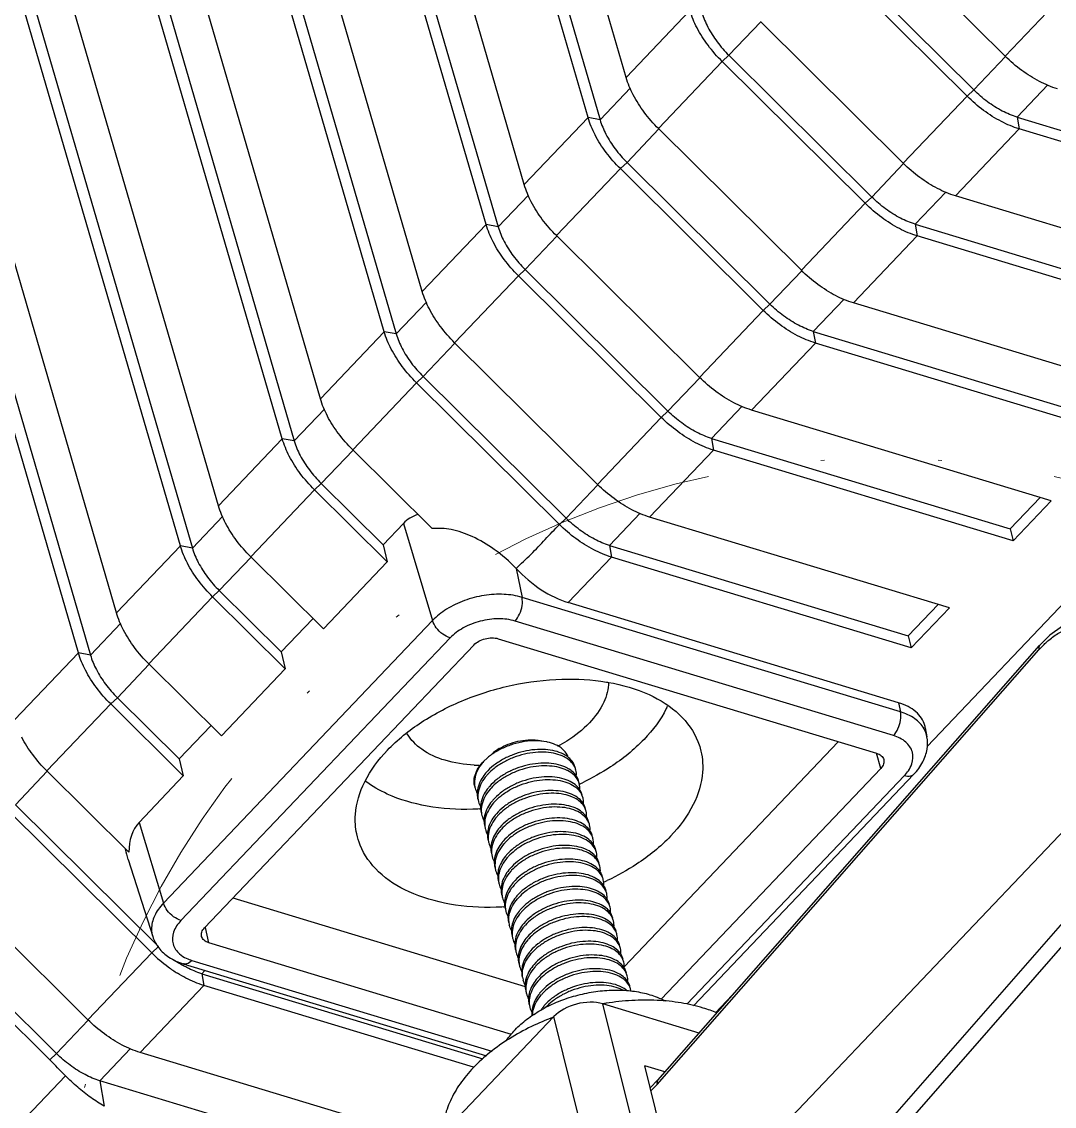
# Model space of a CAD drawing. Header units: millimetres. Extents: x 14343 to 15285, y -9166 to -7819.
# Drawn here: x 15009.08 to 15037.89, y -8684.65 to -8654.4 of the extents above; entities that cross this region are included whole.
import ezdxf

# ---------------------------------------------------------------- set-up
doc = ezdxf.new("R2010")
doc.units = ezdxf.units.MM
doc.linetypes.add('DIVIDE', pattern=[31.75, 12.7, -6.35, 0, -6.35, 0, -6.35])
doc.layers.add('hatch', color=56, linetype='Continuous', lineweight=9)

# ---------------------------------------------------------------- blocks, each defined once
blk = doc.blocks.new('u9')
at = {"color": 7, "linetype": 'Continuous'}
for p, q in [((-228.872, 181.979), (-215.055, 197.775)), ((-228.568, 181.692), (-214.75, 197.489)), ((-214.179, 197.387), (-212.516, 190.713)), ((-212.009, 197.499), (-209.977, 189.34)), ((-213.378, 197.144), (-211.346, 188.985)), ((-209.977, 189.34), (-203.208, 196.447)), ((-196.35, 190.988), (-191.389, 196.197)), ((-227.613, 180.576), (-213.644, 195.241)), ((-205.646, 193.652), (-197.31, 191.128)), ((-206.655, 192.828), (-198.43, 190.338)), ((-197.31, 191.128), (-197.433, 191.841)), ((-212.862, 191.231), (-223.517, 179.11)), ((-212.883, 191.106), (-212.67, 191.329)), ((-212.862, 191.231), (-212.69, 191.411)), ((-212.88, 191.108), (-223.533, 178.991)), ((-198.166, 190.229), (-197.31, 191.128)), ((-213.078, 190.883), (-212.516, 190.713)), ((-207.737, 190.748), (-200.211, 188.469)), ((-199.88, 187.772), (-208.246, 190.305)), ((-199.639, 187.868), (-208.098, 190.43)), ((-200.154, 188.142), (-208.002, 190.518)), ((-198.43, 190.338), (-200.211, 188.469)), ((-196.985, 189.436), (-196.097, 190.369)), ((-196.097, 190.369), (-195.91, 190.544)), ((-196.097, 190.369), (-192.109, 186.416)), ((-195.91, 190.544), (-191.924, 186.593)), ((-214.032, 189.799), (-211.346, 188.985)), ((-208.796, 189.837), (-200.349, 187.279)), ((-196.975, 189.427), (-198.756, 187.557)), ((-196.975, 189.427), (-192.987, 185.474)), ((-214.958, 188.745), (-214.494, 189.232)), ((-213.876, 189.037), (-220.029, 182.577)), ((-213.687, 188.993), (-219.762, 182.615)), ((-219.102, 182.415), (-212.97, 188.853)), ((-201.024, 186.03), (-209.183, 188.5)), ((-200.154, 188.142), (-200.211, 188.469)), ((-211.939, 187.948), (-217.918, 181.671)), ((-200.241, 188.051), (-200.154, 188.142)), ((-200.349, 187.279), (-200.254, 186.855)), ((-198.942, 187.382), (-198.756, 187.557)), ((-198.942, 187.382), (-194.954, 183.429)), ((-198.756, 187.557), (-194.768, 183.604)), ((-198.095, 184.958), (-198.786, 187.105)), ((-200.234, 186.859), (-207.743, 178.975)), ((-207.083, 178.775), (-199.574, 186.659)), ((-206.593, 178.292), (-199.084, 186.176)), ((-198.407, 183.92), (-199.084, 186.176)), ((-198.121, 184.756), (-195.832, 182.487)), ((-199.639, 182.627), (-198.407, 183.92)), ((-194.954, 183.429), (-195.842, 182.497)), ((-199.523, 182.153), (-199.639, 182.627)), ((-199.639, 182.627), (-197.612, 180.618)), ((-195.832, 182.487), (-197.612, 180.618)), ((-219.102, 182.415), (-218.987, 181.995)), ((-208.126, 182.121), (-208.012, 182.227)), ((-200.405, 181.226), (-199.523, 182.153)), ((-199.523, 182.153), (-197.798, 180.443)), ((-208.428, 178.798), (-218.987, 181.995)), ((-293.594, 104.95), (-220.394, 181.801)), ((-220.346, 181.281), (-220.392, 181.534)), ((-219.456, 181.502), (-208.897, 178.305)), ((-202.484, 179.64), (-200.703, 181.51)), ((-200.703, 181.51), (-198.676, 179.501)), ((-194.93, 181.063), (-196.711, 179.193)), ((-219.597, 180.582), (-219.65, 180.841)), ((-219.65, 180.841), (-209.091, 177.644)), ((-197.798, 180.443), (-197.612, 180.618)), ((-219.597, 180.582), (-210.381, 177.791)), ((-197.798, 180.443), (-198.686, 179.511)), ((-202.368, 179.166), (-202.484, 179.64)), ((-202.484, 179.64), (-200.457, 177.631)), ((-198.676, 179.501), (-200.457, 177.631)), ((-203.25, 178.24), (-202.368, 179.166)), ((-202.368, 179.166), (-200.643, 177.456)), ((-197.047, 179.256), (-197.893, 178.367)), ((-192.369, 163.208), (-197.047, 179.256)), ((-197.047, 179.256), (-196.711, 179.193)), ((-196.711, 179.193), (-192.029, 163.132)), ((-221.017, 177.939), (-219.953, 179.056)), ((-219.869, 178.72), (-219.953, 179.056)), ((-219.953, 179.056), (-211.589, 176.523)), ((-220.704, 177.844), (-219.869, 178.72)), ((-211.532, 176.196), (-219.869, 178.72)), ((-205.328, 176.654), (-203.547, 178.523)), ((-203.547, 178.523), (-201.521, 176.514)), ((-205.781, 175.583), (-206.593, 178.292)), ((-221.017, 177.939), (-212.653, 175.406)), ((-197.775, 178.077), (-199.556, 176.207)), ((-197.775, 178.077), (-193.093, 162.015)), ((-210.381, 177.791), (-211.589, 176.523)), ((-208.928, 176.84), (-209.091, 177.644)), ((-200.643, 177.456), (-200.457, 177.631)), ((-200.643, 177.456), (-201.531, 176.524)), ((-211.532, 176.196), (-211.589, 176.523)), ((-205.212, 176.18), (-205.328, 176.654)), ((-205.328, 176.654), (-203.301, 174.645)), ((-201.521, 176.514), (-203.301, 174.645)), ((-212.389, 175.297), (-211.532, 176.196)), ((-205.781, 175.583), (-205.212, 176.18)), ((-205.212, 176.18), (-203.487, 174.47)), ((-199.891, 176.27), (-200.738, 175.381)), ((-195.214, 160.222), (-199.891, 176.27)), ((-199.891, 176.27), (-199.556, 176.207)), ((-199.556, 176.207), (-194.874, 160.146)), ((-223.862, 174.952), (-222.798, 176.069)), ((-222.713, 175.734), (-222.798, 176.069)), ((-222.798, 176.069), (-214.433, 173.537)), ((-223.548, 174.858), (-222.713, 175.734)), ((-214.377, 173.21), (-222.713, 175.734)), ((-210.32, 175.437), (-210.134, 175.612)), ((-210.134, 175.612), (-206.146, 171.659)), ((-206.584, 175.728), (-204.365, 173.528)), ((-212.653, 175.406), (-214.433, 173.537)), ((-211.208, 174.504), (-210.32, 175.437)), ((-210.32, 175.437), (-206.332, 171.484)), ((-223.862, 174.952), (-215.497, 172.42)), ((-200.619, 175.09), (-202.4, 173.221)), ((-200.619, 175.09), (-195.938, 159.029)), ((-203.487, 174.47), (-203.301, 174.645)), ((-211.198, 174.495), (-212.978, 172.625)), ((-211.198, 174.495), (-207.21, 170.542)), ((-203.487, 174.47), (-204.375, 173.538)), ((-214.377, 173.21), (-214.433, 173.537)), ((-204.365, 173.528), (-206.146, 171.659)), ((-225.642, 173.083), (-217.278, 170.55)), ((-215.233, 172.311), (-214.377, 173.21)), ((-202.736, 173.283), (-203.582, 172.395)), ((-198.058, 157.235), (-202.736, 173.283)), ((-202.736, 173.283), (-202.4, 173.221)), ((-202.4, 173.221), (-197.718, 157.159)), ((-217.221, 170.224), (-225.558, 172.748)), ((-214.052, 171.518), (-213.164, 172.45)), ((-213.164, 172.45), (-212.978, 172.625)), ((-213.164, 172.45), (-209.176, 168.497)), ((-212.978, 172.625), (-208.99, 168.672)), ((-215.497, 172.42), (-217.278, 170.55)), ((-226.706, 171.966), (-218.342, 169.433)), ((-203.464, 172.104), (-205.245, 170.234)), ((-203.464, 172.104), (-198.782, 156.042)), ((-206.332, 171.484), (-206.146, 171.659)), ((-214.042, 171.508), (-215.823, 169.639)), ((-214.042, 171.508), (-210.054, 167.555)), ((-206.332, 171.484), (-207.22, 170.551)), ((-217.221, 170.224), (-217.278, 170.55)), ((-207.21, 170.542), (-208.99, 168.672)), ((-228.487, 170.097), (-220.122, 167.564)), ((-218.078, 169.324), (-217.221, 170.224)), ((-205.58, 170.297), (-206.427, 169.408)), ((-200.903, 154.249), (-205.58, 170.297)), ((-205.58, 170.297), (-205.245, 170.234)), ((-205.245, 170.234), (-200.563, 154.173)), ((-220.066, 167.237), (-228.402, 169.761)), ((-218.342, 169.433), (-220.122, 167.564)), ((-216.897, 168.532), (-216.009, 169.464)), ((-216.009, 169.464), (-215.823, 169.639)), ((-216.009, 169.464), (-212.021, 165.511)), ((-215.823, 169.639), (-211.835, 165.686)), ((-229.551, 168.98), (-221.186, 166.447)), ((-206.308, 169.117), (-208.089, 167.248)), ((-206.308, 169.117), (-201.627, 153.056)), ((-216.887, 168.522), (-218.667, 166.652)), ((-216.887, 168.522), (-212.899, 164.569)), ((-209.176, 168.497), (-208.99, 168.672)), ((-209.176, 168.497), (-210.064, 167.565)), ((-220.066, 167.237), (-220.122, 167.564)), ((-210.054, 167.555), (-211.835, 165.686)), ((-208.425, 167.31), (-209.271, 166.422)), ((-203.747, 151.263), (-208.425, 167.31)), ((-208.425, 167.31), (-208.089, 167.248)), ((-231.331, 167.11), (-222.967, 164.577)), ((-220.922, 166.338), (-220.066, 167.237)), ((-208.089, 167.248), (-203.408, 151.187)), ((-222.91, 164.251), (-231.247, 166.775)), ((-221.186, 166.447), (-222.967, 164.577)), ((-219.742, 165.545), (-218.853, 166.478)), ((-218.853, 166.478), (-218.667, 166.652)), ((-218.853, 166.478), (-214.865, 162.525)), ((-218.667, 166.652), (-214.679, 162.699)), ((-209.153, 166.131), (-210.934, 164.262)), ((-209.153, 166.131), (-204.471, 150.07)), ((-219.731, 165.536), (-221.512, 163.666)), ((-219.731, 165.536), (-215.743, 161.582)), ((-212.021, 165.511), (-212.909, 164.579)), ((-212.021, 165.511), (-211.835, 165.686)), ((-222.91, 164.251), (-222.967, 164.577)), ((-212.899, 164.569), (-214.679, 162.699)), ((-211.27, 164.324), (-212.116, 163.435)), ((-206.592, 148.276), (-211.27, 164.324)), ((-211.27, 164.324), (-210.934, 164.262)), ((-223.767, 163.352), (-222.91, 164.251)), ((-210.934, 164.262), (-206.252, 148.2)), ((-222.586, 162.559), (-221.698, 163.491)), ((-221.698, 163.491), (-221.512, 163.666)), ((-221.698, 163.491), (-217.71, 159.538)), ((-221.512, 163.666), (-217.524, 159.713)), ((-211.997, 163.145), (-213.778, 161.275)), ((-211.997, 163.145), (-207.316, 147.083)), ((-222.576, 162.549), (-224.357, 160.68)), ((-222.576, 162.549), (-218.588, 158.596)), ((-214.865, 162.525), (-215.753, 161.592)), ((-214.865, 162.525), (-214.679, 162.699))]:
    blk.add_line(p, q, dxfattribs=at)
blk.add_lwpolyline([(-225.206, 178.289), (-224.865, 178.243), (-224.524, 178.297), (-224.174, 178.45), (-223.822, 178.702), (-223.533, 178.991)], dxfattribs=at)
for centre, radius, start, end in [((-171.79, 214.873), 34.259, 224.2011, 225.2461), ((-210.621, 189.832), 1.21, 321.1065, 325.4343), ((-209.993, 189.236), 0.626, 359.6019, 7.4603), ((-209.921, 188.929), 0.63, 14.0464, 28.9821), ((-210.785, 190.028), 1.399, 317.3019, 317.712), ((-210.705, 189.898), 1.317, 318.8913, 321.1335), ((-209.915, 188.93), 0.624, 5.631, 14.066), ((-209.826, 188.546), 0.63, 14.0464, 28.9821), ((-211.662, 188.697), 0.474, 188.4971, 194.0761), ((-211.659, 188.698), 0.478, 194.0644, 206.5117), ((-210.677, 189.634), 1.381, 317.2977, 318.898), ((-210.609, 189.516), 1.317, 318.8913, 321.1335), ((-209.82, 188.548), 0.624, 5.631, 14.066), ((-211.563, 188.316), 0.478, 194.0644, 206.5117), ((-210.581, 189.252), 1.381, 317.2977, 318.898), ((-210.514, 189.134), 1.317, 318.8913, 321.1335), ((-209.733, 188.163), 0.634, 14.0783, 29.1921), ((-209.722, 188.166), 0.622, 6.4703, 14.0876), ((-210.486, 188.87), 1.381, 317.2958, 318.8979), ((-210.418, 188.752), 1.317, 318.8913, 321.1371), ((-209.635, 187.782), 0.63, 14.0464, 28.9821), ((-209.629, 187.783), 0.624, 5.631, 14.066), ((-201.197, 185.19), 3.14, 54.9717, 59.8038), ((-201.529, 184.824), 3.89, 53.5326, 58.1516), ((-201.708, 184.582), 4.192, 45.2258, 53.5364), ((-211.47, 187.933), 0.476, 193.9998, 205.7071), ((-210.39, 188.487), 1.381, 317.2977, 318.898), ((-209.539, 187.399), 0.63, 14.0464, 28.9821), ((-211.372, 187.551), 0.478, 194.0644, 206.5117), ((-210.323, 188.369), 1.317, 318.8913, 321.1335), ((-209.533, 187.401), 0.624, 5.631, 14.066), ((-209.444, 187.017), 0.63, 14.0464, 28.9821), ((-211.277, 187.169), 0.478, 194.0644, 206.5117), ((-210.295, 188.105), 1.381, 317.2977, 318.898), ((-210.227, 187.987), 1.317, 318.8913, 321.1335), ((-209.438, 187.018), 0.624, 5.631, 14.066), ((-209.427, 186.941), 0.633, 358.9347, 13.9747), ((-211.181, 186.787), 0.478, 194.0644, 206.5117), ((-210.199, 187.723), 1.381, 317.2977, 318.898), ((-210.132, 187.604), 1.317, 318.8913, 321.1335), ((-209.349, 186.635), 0.632, 2.5655, 13.9837), ((-210.104, 187.341), 1.381, 317.2987, 318.898), ((-210.036, 187.222), 1.317, 318.8915, 321.1201), ((-209.253, 186.253), 0.63, 14.0464, 28.9821), ((-209.247, 186.254), 0.624, 5.631, 14.066), ((-211.085, 186.405), 0.479, 194.1252, 206.9879), ((-208.154, 178.868), 7.425, 93.2537, 93.5546), ((-209.157, 185.87), 0.63, 14.0464, 28.9821), ((-210.99, 186.022), 0.478, 194.0644, 206.5117), ((-210.008, 186.958), 1.381, 317.2977, 318.898), ((-209.941, 186.84), 1.317, 318.8913, 321.1335), ((-209.151, 185.871), 0.624, 5.631, 14.066), ((-209.062, 185.488), 0.63, 14.0464, 28.9821), ((-208.333, 178.916), 7.333, 114.6208, 115.3405), ((-210.895, 185.64), 0.478, 194.0644, 206.5117), ((-209.913, 186.576), 1.381, 317.2977, 318.898), ((-209.845, 186.458), 1.317, 318.8913, 321.1335), ((-209.056, 185.489), 0.624, 5.631, 14.066), ((-209.817, 186.194), 1.381, 317.2977, 318.898), ((-209.75, 186.075), 1.317, 318.8913, 321.1335), ((-208.966, 185.106), 0.63, 14.0394, 28.9257), ((-208.961, 185.107), 0.625, 5.4029, 14.0603), ((-210.799, 185.257), 0.478, 194.0644, 206.5117), ((-209.722, 185.811), 1.381, 317.2977, 318.898), ((-209.654, 185.693), 1.317, 318.8913, 321.1325), ((-208.871, 184.723), 0.63, 14.0464, 28.9821), ((-208.865, 184.725), 0.624, 5.631, 14.066), ((-210.704, 184.875), 0.478, 194.0644, 206.5117), ((-208.775, 184.341), 0.63, 14.0464, 28.9821), ((-210.608, 184.493), 0.478, 194.0644, 206.5117), ((-209.626, 185.429), 1.381, 317.2977, 318.898), ((-209.559, 185.311), 1.317, 318.8913, 321.1335), ((-208.769, 184.342), 0.624, 5.631, 14.066), ((-208.68, 183.959), 0.63, 14.0464, 28.9821), ((-210.513, 184.111), 0.478, 194.0644, 206.5117), ((-209.531, 185.047), 1.381, 317.2977, 318.898), ((-209.463, 184.928), 1.317, 318.8913, 321.1335), ((-208.674, 183.96), 0.624, 5.631, 14.066), ((-209.435, 184.664), 1.381, 317.2977, 318.898), ((-209.368, 184.546), 1.317, 318.8913, 321.1335), ((-208.59, 183.574), 0.637, 14.1157, 29.4484), ((-208.57, 183.579), 0.616, 6.9153, 14.1232), ((-210.417, 183.728), 0.478, 194.0644, 206.5117), ((-209.34, 184.282), 1.381, 317.2986, 318.898), ((-207.507, 176.282), 7.276, 93.0948, 93.4019), ((-208.489, 183.194), 0.63, 14.0464, 28.9821), ((-208.483, 183.195), 0.624, 5.631, 14.066), ((-210.321, 183.346), 0.479, 194.1219, 206.9696), ((-209.272, 184.164), 1.317, 318.8912, 321.141), ((-208.393, 182.812), 0.63, 14.0464, 28.9821), ((-207.688, 176.332), 7.181, 114.727, 115.4619), ((-210.226, 182.964), 0.478, 194.0644, 206.5117), ((-209.244, 183.9), 1.381, 317.2977, 318.898), ((-209.177, 183.782), 1.317, 318.8913, 321.1335), ((-210.131, 182.581), 0.478, 194.0644, 206.5117), ((-209.148, 183.518), 1.381, 317.2977, 318.898), ((-209.081, 183.399), 1.317, 318.8913, 321.1335), ((-209.931, 183.206), 0.906, 240.9147, 243.0864), ((-209.004, 183.092), 1.316, 318.8905, 321.2163), ((-208.929, 183.101), 1.266, 316.3811, 318.6503), ((-207.951, 178.242), 4.088, 87.2248, 89.9223), ((-225.772, 181.092), 3.002, 316.8704, 318.689)]:
    blk.add_arc(centre, radius, start, end, dxfattribs=at)
for centre, major_axis, ratio, start_param, end_param in [((-210.777, 189.583), (0.97, 0.242), 0.615983, -2.341232, -0.771121), ((-200.15, 185.329), (-1.858, 1.883), 0.595102, 3.87523, 4.007934), ((-200.257, 185.754), (-1.83, 1.854), 0.595102, -3.123237, -2.584259), ((-209.994, 175.881), (-1.663, 1.732), 0.59683, -1.590147, -0.81574), ((-207.66, 177.445), (-1.858, 1.883), 0.595102, 2.861369, 3.159948)]:
    blk.add_ellipse(centre, major_axis=major_axis, ratio=ratio, start_param=start_param, end_param=end_param, dxfattribs=at)
for points, start_tangent, end_tangent in [([(-207.732, 190.765), (-207.361, 191.217), (-207.091, 191.686), (-206.93, 192.16), (-206.88, 192.587)], (0.689698, 0.724097), (0.005966, 0.999982)), ([(-197.433, 191.841), (-197.056, 191.597), (-196.692, 191.311), (-196.35, 190.988)], (0.86521, -0.50141), (0.697313, -0.716767)), ([(-212.859, 191.153), (-212.862, 191.231)], (0.234806, 0.972042), (-0.241713, 0.970348)), ([(-212.881, 191.109), (-212.859, 191.153)], (0.647915, 0.761713), (0.234806, 0.972042)), ([(-197.31, 191.128), (-196.895, 190.957), (-196.482, 190.698), (-196.097, 190.369)], (0.957088, -0.289796), (0.71022, -0.70398)), ([(-209.957, 189.358), (-209.352, 189.617), (-208.74, 189.955), (-208.195, 190.341), (-207.732, 190.765)], (0.93603, 0.351921), (0.689698, 0.724097)), ([(-198.43, 190.338), (-197.932, 190.133)], (0.957088, -0.289796), (0.887501, -0.460806)), ([(-208.651, 190.018), (-208.901, 189.705)], (-0.547045, -0.837103), (-0.689698, -0.724097)), ([(-197.932, 190.133), (-197.436, 189.822), (-196.975, 189.427)], (0.887501, -0.460806), (0.71022, -0.70398)), ([(-208.901, 189.705), (-209.226, 189.415), (-209.615, 189.157), (-209.74, 189.088)], (-0.689698, -0.724097), (-0.885557, -0.464531)), ([(-214.525, 189.233), (-214.15, 189.1), (-213.531, 188.957), (-212.861, 188.886), (-212.157, 188.89), (-211.436, 188.967), (-211.345, 188.982)], (0.924849, -0.380335), (0.985749, 0.168223)), ([(-209.387, 189.303), (-209.404, 189.157), (-209.488, 188.938), (-209.636, 188.726)], (-0.012587, -0.999921), (-0.657342, -0.753592)), ([(-209.584, 188.69), (-209.469, 188.862), (-209.385, 189.081), (-209.367, 189.231)], (0.627353, 0.778735), (0.005573, 0.999984)), ([(-209.74, 189.088), (-210.054, 188.94), (-210.529, 188.773), (-211.023, 188.659), (-211.521, 188.604), (-212.003, 188.609), (-212.455, 188.674), (-212.861, 188.797), (-213.085, 188.902)], (-0.885557, -0.464531), (-0.879379, 0.476123)), ([(-212.01, 188.605), (-211.869, 188.515), (-211.639, 188.431), (-211.369, 188.389), (-211.071, 188.393), (-210.762, 188.442), (-210.456, 188.536), (-210.17, 188.67), (-209.918, 188.838), (-209.712, 189.032)], (0.777292, -0.62914), (0.657342, 0.753592)), ([(-211.914, 188.605), (-211.888, 188.592), (-211.658, 188.507), (-211.388, 188.465), (-211.09, 188.469), (-210.781, 188.519), (-210.475, 188.612), (-210.189, 188.746), (-209.937, 188.914), (-209.757, 189.08)], (0.876598, -0.481224), (0.678132, 0.73494)), ([(-209.541, 188.344), (-209.392, 188.556), (-209.308, 188.775), (-209.294, 188.991)], (0.657342, 0.753592), (-0.097781, 0.995208)), ([(-209.488, 188.307), (-209.373, 188.479), (-209.289, 188.698), (-209.272, 188.849)], (0.627353, 0.778735), (0.005573, 0.999984)), ([(-209.272, 188.849), (-209.275, 188.915), (-209.291, 189.005)], (0.005573, 0.999984), (-0.242786, 0.97008)), ([(-212.103, 188.506), (-212.067, 188.408), (-212.037, 188.356)], (0.243097, -0.970002), (0.553661, -0.832742)), ([(-212.086, 188.485), (-211.97, 188.332), (-211.793, 188.209), (-211.563, 188.125), (-211.292, 188.083), (-210.995, 188.087), (-210.685, 188.136), (-210.38, 188.23), (-210.094, 188.364), (-209.842, 188.532), (-209.662, 188.698)], (0.446739, -0.894664), (0.678132, 0.73494)), ([(-211.952, 188.256), (-211.774, 188.133), (-211.544, 188.048), (-211.273, 188.007), (-210.976, 188.01), (-210.666, 188.06), (-210.361, 188.154), (-210.075, 188.288), (-209.823, 188.456), (-209.617, 188.65)], (0.726946, -0.686695), (0.657342, 0.753592)), ([(-209.445, 187.962), (-209.297, 188.174), (-209.213, 188.393), (-209.198, 188.609)], (0.657342, 0.753592), (-0.097781, 0.995208)), ([(-209.176, 188.47), (-209.18, 188.542), (-209.195, 188.623)], (0.001191, 0.999999), (-0.243124, 0.969995)), ([(-212.039, 188.36), (-212.04, 188.278), (-212.027, 188.2)], (-0.091453, -0.995809), (0.243097, -0.970002)), ([(-212.037, 188.356), (-211.952, 188.256)], (0.553661, -0.832742), (0.726946, -0.686695)), ([(-211.991, 188.103), (-211.875, 187.949), (-211.697, 187.827), (-211.467, 187.743), (-211.197, 187.701), (-210.899, 187.704), (-210.59, 187.754), (-210.284, 187.848), (-209.998, 187.982), (-209.746, 188.15), (-209.566, 188.315)], (0.446739, -0.894664), (0.678132, 0.73494)), ([(-211.857, 187.874), (-211.678, 187.751), (-211.448, 187.666), (-211.178, 187.624), (-210.88, 187.628), (-210.571, 187.678), (-210.265, 187.771), (-209.979, 187.905), (-209.727, 188.073), (-209.521, 188.268)], (0.726657, -0.687001), (0.657342, 0.753592)), ([(-209.393, 187.925), (-209.276, 188.1), (-209.192, 188.323), (-209.176, 188.47)], (0.627304, 0.778775), (0.001191, 0.999999)), ([(-209.104, 188.236), (-209.116, 188.017), (-209.199, 187.794), (-209.35, 187.58)], (0.112342, -0.99367), (-0.657342, -0.753592)), ([(-209.081, 188.084), (-209.084, 188.15), (-209.1, 188.241)], (0.005573, 0.999984), (-0.242786, 0.97008)), ([(-200.211, 188.469), (-199.713, 188.263), (-199.476, 188.129)], (0.957088, -0.289796), (0.849794, -0.527115)), ([(-212.008, 188.123), (-211.972, 188.026), (-211.941, 187.974)], (0.243097, -0.970002), (0.552885, -0.833258)), ([(-211.943, 187.979), (-211.944, 187.901), (-211.931, 187.818)], (-0.092151, -0.995745), (0.242129, -0.970244)), ([(-211.941, 187.974), (-211.857, 187.874)], (0.552885, -0.833258), (0.726657, -0.687001)), ([(-211.898, 187.726), (-211.782, 187.57), (-211.602, 187.445), (-211.373, 187.361), (-211.102, 187.319), (-210.798, 187.323), (-210.484, 187.374), (-210.181, 187.468), (-209.9, 187.601), (-209.649, 187.769), (-209.471, 187.933)], (0.434195, -0.900819), (0.678155, 0.734919)), ([(-211.761, 187.492), (-211.583, 187.368), (-211.353, 187.284), (-211.082, 187.242), (-210.785, 187.246), (-210.475, 187.295), (-210.17, 187.389), (-209.884, 187.523), (-209.631, 187.691), (-209.426, 187.885)], (0.726946, -0.686695), (0.657342, 0.753592)), ([(-209.297, 187.543), (-209.182, 187.715), (-209.098, 187.934), (-209.081, 188.084)], (0.627353, 0.778735), (0.005573, 0.999984)), ([(-200.154, 188.142), (-199.739, 187.971), (-199.617, 187.904)], (0.957088, -0.289796), (0.864651, -0.502373)), ([(-211.912, 187.741), (-211.876, 187.644), (-211.846, 187.591)], (0.243097, -0.970002), (0.553661, -0.832742)), ([(-211.848, 187.596), (-211.849, 187.514), (-211.836, 187.435)], (-0.091453, -0.995809), (0.243097, -0.970002)), ([(-211.846, 187.591), (-211.761, 187.492)], (0.553661, -0.832742), (0.726946, -0.686695)), ([(-209.254, 187.197), (-209.106, 187.409), (-209.022, 187.628), (-209.007, 187.844)], (0.657342, 0.753592), (-0.097781, 0.995208)), ([(-209.202, 187.16), (-209.086, 187.333), (-209.003, 187.552), (-208.985, 187.702)], (0.627353, 0.778735), (0.005573, 0.999984)), ([(-208.985, 187.702), (-208.988, 187.768), (-209.004, 187.858)], (0.005573, 0.999984), (-0.242786, 0.97008)), ([(-199.88, 187.772), (-199.73, 187.869), (-199.64, 187.866)], (0.689698, 0.724097), (0.96423, -0.265068)), ([(-199.722, 187.712), (-199.88, 187.772)], (-0.904369, 0.426752), (-0.957088, 0.289796)), ([(-199.351, 187.313), (-199.534, 187.591), (-199.722, 187.712)], (-0.264357, 0.964425), (-0.904369, 0.426752)), ([(-199.238, 187.683), (-199.639, 187.868)], (-0.833205, 0.552965), (-0.957088, 0.289796)), ([(-198.786, 187.105), (-198.951, 187.418), (-199.238, 187.683)], (-0.306276, 0.951943), (-0.833205, 0.552965)), ([(-211.817, 187.359), (-211.781, 187.261), (-211.75, 187.209)], (0.243097, -0.970002), (0.553661, -0.832742)), ([(-211.8, 187.338), (-211.684, 187.185), (-211.506, 187.063), (-211.276, 186.978), (-211.006, 186.936), (-210.708, 186.94), (-210.399, 186.989), (-210.093, 187.083), (-209.807, 187.217), (-209.555, 187.385), (-209.375, 187.551)], (0.446739, -0.894664), (0.678132, 0.73494)), ([(-211.666, 187.109), (-211.487, 186.986), (-211.257, 186.902), (-210.987, 186.86), (-210.689, 186.863), (-210.38, 186.913), (-210.074, 187.007), (-209.788, 187.141), (-209.536, 187.309), (-209.33, 187.503)], (0.726946, -0.686695), (0.657342, 0.753592)), ([(-209.158, 186.815), (-209.01, 187.027), (-208.926, 187.246), (-208.912, 187.462)], (0.657342, 0.753592), (-0.097781, 0.995208)), ([(-209.106, 186.778), (-208.991, 186.95), (-208.907, 187.169), (-208.89, 187.32)], (0.627353, 0.778735), (0.005573, 0.999984)), ([(-208.89, 187.32), (-208.893, 187.385), (-208.909, 187.476)], (0.005573, 0.999984), (-0.242786, 0.97008)), ([(-200.349, 187.279), (-200.218, 187.21), (-200.15, 187.106), (-200.147, 187.096)], (0.957088, -0.289796), (0.205698, -0.978615)), ([(-199.574, 186.659), (-199.367, 186.984), (-199.351, 187.313)], (0.689698, 0.724097), (-0.264357, 0.964425)), ([(-211.752, 187.214), (-211.753, 187.131), (-211.74, 187.053)], (-0.091453, -0.995809), (0.243097, -0.970002)), ([(-211.75, 187.209), (-211.666, 187.109)], (0.553661, -0.832742), (0.726946, -0.686695)), ([(-211.721, 186.976), (-211.685, 186.879), (-211.655, 186.826)], (0.243097, -0.970002), (0.553661, -0.832742)), ([(-211.704, 186.956), (-211.588, 186.802), (-211.411, 186.68), (-211.181, 186.596), (-210.91, 186.554), (-210.613, 186.558), (-210.303, 186.607), (-209.998, 186.701), (-209.712, 186.835), (-209.46, 187.003), (-209.28, 187.169)], (0.446739, -0.894664), (0.678132, 0.73494)), ([(-211.57, 186.727), (-211.391, 186.604), (-211.162, 186.519), (-210.891, 186.477), (-210.594, 186.481), (-210.284, 186.531), (-209.979, 186.625), (-209.693, 186.758), (-209.44, 186.926), (-209.235, 187.121)], (0.726946, -0.686695), (0.657342, 0.753592)), ([(-209.063, 186.433), (-208.915, 186.644), (-208.831, 186.863), (-208.816, 187.08)], (0.657342, 0.753592), (-0.097781, 0.995208)), ([(-200.155, 186.983), (-200.234, 186.859)], (-0.313268, -0.949665), (-0.689698, -0.724097)), ([(-200.147, 187.096), (-200.155, 186.983)], (0.205698, -0.978615), (-0.313268, -0.949665)), ([(-199.084, 186.176), (-198.834, 186.535), (-198.752, 186.901), (-198.786, 187.105)], (0.689698, 0.724097), (-0.304232, 0.952598)), ([(-211.657, 186.831), (-211.657, 186.749), (-211.645, 186.671)], (-0.091453, -0.995809), (0.243097, -0.970002)), ([(-211.655, 186.826), (-211.57, 186.727)], (0.553661, -0.832742), (0.726946, -0.686695)), ([(-211.609, 186.573), (-211.493, 186.42), (-211.315, 186.298), (-211.085, 186.213), (-210.815, 186.172), (-210.517, 186.175), (-210.208, 186.225), (-209.902, 186.319), (-209.616, 186.453), (-209.364, 186.621), (-209.184, 186.786)], (0.446739, -0.894664), (0.678132, 0.73494)), ([(-211.474, 186.345), (-211.296, 186.221), (-211.066, 186.137), (-210.796, 186.095), (-210.498, 186.099), (-210.189, 186.148), (-209.883, 186.242), (-209.597, 186.376), (-209.345, 186.544), (-209.139, 186.739)], (0.727247, -0.686375), (0.657342, 0.753592)), ([(-209.011, 186.395), (-208.902, 186.556), (-208.817, 186.764), (-208.794, 186.929)], (0.627538, 0.778586), (0.017912, 0.99984)), ([(-208.793, 186.933), (-208.759, 186.859), (-208.737, 186.788)], (0.472489, -0.881337), (0.241775, -0.970332)), ([(-208.699, 186.555), (-208.702, 186.621), (-208.718, 186.711)], (0.005573, 0.999984), (-0.242786, 0.97008)), ([(-211.626, 186.594), (-211.59, 186.497), (-211.559, 186.444)], (0.243097, -0.970002), (0.554362, -0.832276)), ([(-211.561, 186.449), (-211.561, 186.36), (-211.549, 186.288)], (-0.090742, -0.995874), (0.243971, -0.969782)), ([(-211.559, 186.444), (-211.474, 186.345)], (0.554362, -0.832276), (0.727247, -0.686375)), ([(-211.511, 186.188), (-211.396, 186.037), (-211.217, 185.915), (-210.989, 185.831), (-210.72, 185.789), (-210.424, 185.793), (-210.119, 185.841), (-209.817, 185.932), (-209.527, 186.067), (-209.269, 186.238), (-209.089, 186.404)], (0.454048, -0.890977), (0.678119, 0.734952)), ([(-208.719, 186.663), (-208.741, 186.458), (-208.825, 186.251), (-208.967, 186.05)], (0.044677, -0.999001), (-0.657342, -0.753592)), ([(-208.915, 186.013), (-208.8, 186.186), (-208.716, 186.405), (-208.699, 186.555)], (0.627353, 0.778735), (0.005573, 0.999984)), ([(-199.574, 186.659), (-199.368, 186.553), (-199.189, 186.377), (-199.084, 186.176)], (0.957088, -0.289796), (0.287072, -0.957909)), ([(-211.53, 186.212), (-211.494, 186.115), (-211.464, 186.062)], (0.243097, -0.970002), (0.553661, -0.832742)), ([(-211.466, 186.067), (-211.466, 185.985), (-211.454, 185.906)], (-0.091453, -0.995809), (0.243097, -0.970002)), ([(-211.379, 185.962), (-211.2, 185.839), (-210.971, 185.755), (-210.7, 185.713), (-210.403, 185.717), (-210.093, 185.766), (-209.788, 185.86), (-209.502, 185.994), (-209.249, 186.162), (-209.044, 186.356)], (0.726946, -0.686695), (0.657342, 0.753592)), ([(-208.872, 185.668), (-208.724, 185.88), (-208.64, 186.099), (-208.625, 186.315)], (0.657342, 0.753592), (-0.097781, 0.995208)), ([(-208.82, 185.631), (-208.704, 185.803), (-208.621, 186.022), (-208.603, 186.173)], (0.627353, 0.778735), (0.005573, 0.999984)), ([(-208.603, 186.173), (-208.606, 186.239), (-208.622, 186.329)], (0.005573, 0.999984), (-0.242786, 0.97008)), ([(-208.576, 186.281), (-208.366, 186.29), (-207.07, 186.2), (-205.937, 185.857), (-205.089, 185.298), (-204.572, 184.553), (-204.479, 184.245)], (0.998388, 0.056756), (0.207747, -0.978183)), ([(-211.464, 186.062), (-211.379, 185.962)], (0.553661, -0.832742), (0.726946, -0.686695)), ([(-211.435, 185.829), (-211.399, 185.732), (-211.368, 185.68)], (0.243097, -0.970002), (0.553661, -0.832742)), ([(-211.418, 185.809), (-211.302, 185.656), (-211.124, 185.533), (-210.894, 185.449), (-210.624, 185.407), (-210.326, 185.411), (-210.017, 185.46), (-209.711, 185.554), (-209.425, 185.688), (-209.173, 185.856), (-208.993, 186.022)], (0.446739, -0.894664), (0.678132, 0.73494)), ([(-211.284, 185.58), (-211.105, 185.457), (-210.875, 185.372), (-210.604, 185.331), (-210.307, 185.334), (-209.998, 185.384), (-209.692, 185.478), (-209.406, 185.612), (-209.154, 185.78), (-208.948, 185.974)], (0.726946, -0.686695), (0.657342, 0.753592)), ([(-208.776, 185.286), (-208.628, 185.498), (-208.544, 185.717), (-208.53, 185.933)], (0.657342, 0.753592), (-0.097781, 0.995208)), ([(-208.724, 185.249), (-208.609, 185.421), (-208.525, 185.64), (-208.508, 185.791)], (0.627353, 0.778735), (0.005573, 0.999984)), ([(-208.508, 185.791), (-208.511, 185.856), (-208.527, 185.947)], (0.005573, 0.999984), (-0.242786, 0.97008)), ([(-213.239, 184.305), (-212.288, 185.087), (-211.471, 185.543)], (0.689698, 0.724097), (0.903774, 0.42801)), ([(-211.37, 185.684), (-211.371, 185.602), (-211.358, 185.524)], (-0.091453, -0.995809), (0.243097, -0.970002)), ([(-211.368, 185.68), (-211.284, 185.58)], (0.553661, -0.832742), (0.726946, -0.686695)), ([(-211.322, 185.426), (-211.206, 185.273), (-211.029, 185.151), (-210.799, 185.067), (-210.528, 185.025), (-210.231, 185.028), (-209.921, 185.078), (-209.616, 185.172), (-209.33, 185.306), (-209.078, 185.474), (-208.898, 185.639)], (0.446739, -0.894664), (0.678132, 0.73494)), ([(-211.188, 185.198), (-211.009, 185.075), (-210.78, 184.99), (-210.509, 184.948), (-210.212, 184.952), (-209.902, 185.002), (-209.597, 185.095), (-209.311, 185.229), (-209.058, 185.397), (-208.853, 185.592)], (0.726946, -0.686695), (0.657342, 0.753592)), ([(-208.681, 184.904), (-208.533, 185.115), (-208.449, 185.334), (-208.434, 185.55)], (0.657342, 0.753592), (-0.097781, 0.995208)), ([(-208.412, 185.408), (-208.415, 185.471), (-208.431, 185.564)], (0.006694, 0.999978), (-0.2427, 0.970101)), ([(-211.339, 185.447), (-211.303, 185.35), (-211.273, 185.297)], (0.243097, -0.970002), (0.553661, -0.832742)), ([(-211.275, 185.302), (-211.275, 185.22), (-211.263, 185.141)], (-0.091453, -0.995809), (0.243097, -0.970002)), ([(-211.273, 185.297), (-211.188, 185.198)], (0.553661, -0.832742), (0.726946, -0.686695)), ([(-211.227, 185.044), (-211.111, 184.891), (-210.933, 184.769), (-210.703, 184.684), (-210.433, 184.642), (-210.135, 184.646), (-209.826, 184.696), (-209.52, 184.789), (-209.234, 184.923), (-208.982, 185.091), (-208.802, 185.257)], (0.446739, -0.894664), (0.678132, 0.73494)), ([(-211.093, 184.816), (-210.914, 184.692), (-210.684, 184.608), (-210.413, 184.566), (-210.116, 184.57), (-209.807, 184.619), (-209.501, 184.713), (-209.215, 184.847), (-208.963, 185.015), (-208.757, 185.209)], (0.726946, -0.686695), (0.657342, 0.753592)), ([(-208.629, 184.867), (-208.514, 185.038), (-208.43, 185.256), (-208.412, 185.408)], (0.627367, 0.778724), (0.006694, 0.999978)), ([(-208.585, 184.521), (-208.437, 184.732), (-208.354, 184.95), (-208.339, 185.166)], (0.657342, 0.753592), (-0.093822, 0.995589)), ([(-208.317, 185.026), (-208.32, 185.092), (-208.336, 185.182)], (0.005573, 0.999984), (-0.242786, 0.97008)), ([(-211.244, 185.065), (-211.208, 184.968), (-211.177, 184.915)], (0.243097, -0.970002), (0.553661, -0.832742)), ([(-211.179, 184.92), (-211.18, 184.838), (-211.167, 184.759)], (-0.091453, -0.995809), (0.243097, -0.970002)), ([(-211.177, 184.915), (-211.093, 184.816)], (0.553661, -0.832742), (0.726946, -0.686695)), ([(-211.131, 184.662), (-211.015, 184.509), (-210.838, 184.386), (-210.608, 184.302), (-210.337, 184.26), (-210.04, 184.264), (-209.73, 184.313), (-209.425, 184.407), (-209.139, 184.541), (-208.887, 184.709), (-208.707, 184.875)], (0.446739, -0.894664), (0.678132, 0.73494)), ([(-208.533, 184.484), (-208.418, 184.656), (-208.334, 184.876), (-208.317, 185.026)], (0.627353, 0.778735), (0.005573, 0.999984)), ([(-211.148, 184.683), (-211.112, 184.585), (-211.081, 184.533)], (0.243097, -0.970002), (0.553661, -0.832742)), ([(-210.997, 184.433), (-210.818, 184.31), (-210.589, 184.226), (-210.318, 184.184), (-210.02, 184.187), (-209.711, 184.237), (-209.406, 184.331), (-209.12, 184.465), (-208.867, 184.633), (-208.662, 184.827)], (0.726946, -0.686695), (0.657342, 0.753592)), ([(-208.49, 184.139), (-208.342, 184.351), (-208.258, 184.57), (-208.243, 184.786)], (0.657342, 0.753592), (-0.097781, 0.995208)), ([(-208.438, 184.102), (-208.322, 184.274), (-208.239, 184.493), (-208.221, 184.644)], (0.627353, 0.778735), (0.005573, 0.999984)), ([(-208.221, 184.644), (-208.224, 184.709), (-208.24, 184.8)], (0.005573, 0.999984), (-0.242786, 0.97008)), ([(-214.063, 181.849), (-214.131, 182.517), (-213.87, 183.426), (-213.239, 184.305)], (-0.271062, 0.962562), (0.689698, 0.724097)), ([(-211.084, 184.538), (-211.084, 184.455), (-211.072, 184.377)], (-0.091453, -0.995809), (0.243097, -0.970002)), ([(-211.081, 184.533), (-210.997, 184.433)], (0.553661, -0.832742), (0.726946, -0.686695)), ([(-211.053, 184.3), (-211.017, 184.203), (-210.986, 184.15)], (0.243097, -0.970002), (0.553661, -0.832742)), ([(-211.036, 184.28), (-210.92, 184.126), (-210.742, 184.004), (-210.512, 183.92), (-210.242, 183.878), (-209.944, 183.882), (-209.635, 183.931), (-209.329, 184.025), (-209.043, 184.159), (-208.791, 184.327), (-208.611, 184.493)], (0.446739, -0.894664), (0.678132, 0.73494)), ([(-210.902, 184.051), (-210.723, 183.928), (-210.493, 183.843), (-210.222, 183.801), (-209.925, 183.805), (-209.616, 183.855), (-209.31, 183.948), (-209.024, 184.082), (-208.772, 184.25), (-208.566, 184.445)], (0.726946, -0.686695), (0.657342, 0.753592)), ([(-208.394, 183.757), (-208.246, 183.968), (-208.162, 184.187), (-208.148, 184.404)], (0.657342, 0.753592), (-0.097781, 0.995208)), ([(-208.342, 183.72), (-208.227, 183.892), (-208.143, 184.111), (-208.126, 184.261)], (0.627353, 0.778735), (0.005573, 0.999984)), ([(-208.126, 184.261), (-208.129, 184.327), (-208.144, 184.418)], (0.005573, 0.999984), (-0.242786, 0.97008)), ([(-210.988, 184.155), (-210.989, 184.073), (-210.976, 183.994)], (-0.091453, -0.995809), (0.243097, -0.970002)), ([(-210.986, 184.15), (-210.902, 184.051)], (0.553661, -0.832742), (0.726946, -0.686695)), ([(-210.94, 183.897), (-210.824, 183.744), (-210.647, 183.622), (-210.417, 183.537), (-210.146, 183.496), (-209.849, 183.499), (-209.539, 183.549), (-209.234, 183.643), (-208.948, 183.777), (-208.695, 183.945), (-208.516, 184.11)], (0.446739, -0.894664), (0.678132, 0.73494)), ([(-210.806, 183.669), (-210.627, 183.545), (-210.398, 183.461), (-210.127, 183.419), (-209.829, 183.423), (-209.52, 183.472), (-209.215, 183.566), (-208.929, 183.7), (-208.676, 183.868), (-208.471, 184.062)], (0.726946, -0.686695), (0.657342, 0.753592)), ([(-208.299, 183.374), (-208.151, 183.586), (-208.067, 183.805), (-208.052, 184.021)], (0.657342, 0.753592), (-0.097781, 0.995208)), ([(-208.03, 183.885), (-208.035, 183.964), (-208.049, 184.035)], (-0.003971, 0.999992), (-0.243398, 0.969927)), ([(-204.479, 184.245), (-204.441, 183.698), (-204.702, 182.79), (-205.333, 181.911)], (0.207747, -0.978183), (-0.689698, -0.724097)), ([(-210.957, 183.918), (-210.921, 183.821), (-210.89, 183.768)], (0.243097, -0.970002), (0.553661, -0.832742)), ([(-210.893, 183.773), (-210.893, 183.691), (-210.881, 183.612)], (-0.091453, -0.995809), (0.243097, -0.970002)), ([(-210.89, 183.768), (-210.806, 183.669)], (0.553661, -0.832742), (0.726946, -0.686695)), ([(-210.845, 183.515), (-210.729, 183.362), (-210.551, 183.24), (-210.321, 183.155), (-210.051, 183.113), (-209.753, 183.117), (-209.444, 183.167), (-209.138, 183.26), (-208.852, 183.394), (-208.6, 183.562), (-208.42, 183.728)], (0.446739, -0.894664), (0.678132, 0.73494)), ([(-210.71, 183.286), (-210.532, 183.163), (-210.302, 183.079), (-210.031, 183.037), (-209.734, 183.04), (-209.425, 183.09), (-209.119, 183.184), (-208.833, 183.318), (-208.581, 183.486), (-208.375, 183.68)], (0.727227, -0.686397), (0.657342, 0.753592)), ([(-208.247, 183.338), (-208.128, 183.516), (-208.045, 183.742), (-208.03, 183.885)], (0.62725, 0.778818), (-0.003971, 0.999992)), ([(-208.203, 182.992), (-208.052, 183.21), (-207.969, 183.436), (-207.958, 183.653)], (0.657342, 0.753592), (-0.120374, 0.992729)), ([(-207.935, 183.497), (-207.938, 183.563), (-207.953, 183.653)], (0.005573, 0.999984), (-0.242786, 0.97008)), ([(-210.862, 183.536), (-210.826, 183.439), (-210.795, 183.385)], (0.243097, -0.970002), (0.55435, -0.832284)), ([(-210.785, 183.23), (-210.797, 183.302), (-210.797, 183.39)], (-0.24392, 0.969795), (0.090754, 0.995873)), ([(-210.795, 183.385), (-210.71, 183.286)], (0.55435, -0.832284), (0.727227, -0.686397)), ([(-208.325, 183.346), (-208.505, 183.179), (-208.763, 183.008), (-209.053, 182.874), (-209.355, 182.783), (-209.66, 182.734), (-209.955, 182.731), (-210.223, 182.772), (-210.453, 182.856), (-210.632, 182.978), (-210.747, 183.129)], (-0.678119, -0.734952), (-0.453766, 0.891121)), ([(-208.151, 182.955), (-208.036, 183.127), (-207.952, 183.346), (-207.935, 183.497)], (0.627353, 0.778735), (0.005573, 0.999984)), ([(-207.9, 183.547), (-207.715, 183.555), (-206.442, 183.467), (-205.331, 183.13), (-204.717, 182.767)], (0.998542, 0.053987), (0.795295, -0.606222)), ([(-210.766, 183.153), (-210.73, 183.056), (-210.699, 183.003)], (0.243097, -0.970002), (0.553661, -0.832742)), ([(-210.615, 182.904), (-210.436, 182.781), (-210.206, 182.696), (-209.936, 182.655), (-209.638, 182.658), (-209.329, 182.708), (-209.024, 182.802), (-208.738, 182.935), (-208.485, 183.104), (-208.28, 183.298)], (0.726946, -0.686695), (0.657342, 0.753592)), ([(-208.108, 182.61), (-207.959, 182.821), (-207.876, 183.041), (-207.861, 183.257)], (0.657342, 0.753592), (-0.097781, 0.995208)), ([(-208.056, 182.573), (-207.94, 182.745), (-207.857, 182.964), (-207.839, 183.115)], (0.627353, 0.778735), (0.005573, 0.999984)), ([(-207.839, 183.115), (-207.842, 183.18), (-207.858, 183.271)], (0.005573, 0.999984), (-0.242786, 0.97008)), ([(-212.497, 181.606), (-211.563, 182.374), (-210.776, 182.816)], (0.689698, 0.724097), (0.902865, 0.429924)), ([(-210.702, 183.008), (-210.702, 182.926), (-210.69, 182.848)], (-0.091453, -0.995809), (0.243097, -0.970002)), ([(-210.699, 183.003), (-210.615, 182.904)], (0.553661, -0.832742), (0.726946, -0.686695)), ([(-210.671, 182.771), (-210.635, 182.674), (-210.604, 182.621)], (0.243097, -0.970002), (0.553661, -0.832742)), ([(-210.654, 182.75), (-210.538, 182.597), (-210.36, 182.475), (-210.353, 182.471)], (0.446739, -0.894664), (0.895312, -0.445439)), ([(-210.353, 182.471), (-210.13, 182.391), (-209.86, 182.349), (-209.562, 182.352), (-209.253, 182.402), (-208.947, 182.496), (-208.661, 182.63), (-208.409, 182.798), (-208.229, 182.963)], (0.895312, -0.445439), (0.678132, 0.73494)), ([(-210.341, 182.399), (-210.111, 182.314), (-209.84, 182.272), (-209.543, 182.276), (-209.234, 182.326), (-208.928, 182.419), (-208.642, 182.553), (-208.39, 182.721), (-208.184, 182.916)], (0.891596, -0.452832), (0.657342, 0.753592)), ([(-207.77, 182.918), (-207.754, 182.794), (-207.781, 182.603), (-207.869, 182.412), (-207.979, 182.264)], (0.241371, -0.970433), (-0.660484, -0.75084)), ([(-207.978, 182.268), (-207.864, 182.439), (-207.78, 182.658), (-207.766, 182.874), (-207.782, 182.965)], (0.626215, 0.77965), (-0.242786, 0.97008)), ([(-220.029, 182.577), (-220.277, 182.233), (-220.395, 181.878), (-220.392, 181.534)], (-0.689698, -0.724097), (0.177419, -0.984135)), ([(-219.762, 182.615), (-219.944, 182.625), (-220.028, 182.576)], (-0.957088, 0.289796), (-0.708828, -0.705381)), ([(-219.873, 182.479), (-219.969, 182.29), (-219.985, 181.961)], (-0.565076, -0.825039), (0.264371, -0.964421)), ([(-219.762, 182.615), (-219.873, 182.479)], (-0.689698, -0.724097), (-0.565076, -0.825039)), ([(-210.606, 182.626), (-210.607, 182.544), (-210.594, 182.465)], (-0.091453, -0.995809), (0.243097, -0.970002)), ([(-210.604, 182.621), (-210.52, 182.522)], (0.553661, -0.832742), (0.726946, -0.686695)), ([(-210.52, 182.522), (-210.371, 182.415)], (0.726946, -0.686695), (0.873794, -0.486296)), ([(-210.396, 182.176), (-210.264, 182.093), (-210.035, 182.008), (-209.764, 181.966), (-209.467, 181.97), (-209.157, 182.02), (-208.852, 182.113), (-208.566, 182.247), (-208.313, 182.415), (-208.134, 182.581)], (0.787502, -0.616313), (0.678132, 0.73494)), ([(-210.374, 182.097), (-210.245, 182.016), (-210.015, 181.932), (-209.745, 181.89), (-209.447, 181.894), (-209.138, 181.943), (-208.833, 182.037), (-208.547, 182.171), (-208.294, 182.339), (-208.089, 182.533)], (0.791152, -0.611619), (0.657342, 0.753592)), ([(-195.832, 182.487), (-195.435, 182.032), (-195.128, 181.547)], (0.71022, -0.70398), (0.46183, -0.886968)), ([(-219.186, 182.166), (-219.186, 182.168), (-219.181, 182.291), (-219.102, 182.415)], (-0.274093, 0.961703), (0.689698, 0.724097)), ([(-218.987, 181.995), (-219.118, 182.064), (-219.186, 182.166)], (-0.957088, 0.289796), (-0.274093, 0.961703)), ([(-210.575, 182.389), (-210.539, 182.292), (-210.423, 182.138), (-210.374, 182.097)], (0.243097, -0.970002), (0.791152, -0.611619)), ([(-210.558, 182.368), (-210.442, 182.215), (-210.396, 182.176)], (0.446739, -0.894664), (0.787502, -0.616313)), ([(-207.753, 182.324), (-206.943, 182.19), (-206.296, 181.883), (-205.889, 181.453)], (0.99882, -0.048556), (0.507976, -0.861371)), ([(-219.985, 181.961), (-219.802, 181.683), (-219.456, 181.502)], (0.264371, -0.964421), (0.957088, -0.289796)), ([(-211.449, 180.006), (-211.502, 180.015), (-212.635, 180.358), (-213.483, 180.918), (-214, 181.663), (-214.063, 181.849)], (-0.986363, 0.164585), (-0.271062, 0.962562)), ([(-205.333, 181.911), (-206.284, 181.129), (-207.483, 180.504), (-208.818, 180.094), (-210.206, 179.926), (-211.449, 180.006)], (-0.689698, -0.724097), (-0.986363, 0.164585)), ([(-210.379, 182.099), (-210.35, 182.033), (-210.224, 181.877), (-210.029, 181.755), (-209.799, 181.681)], (0.323219, -0.946324), (0.977571, -0.210604)), ([(-209.799, 181.681), (-209.777, 181.677), (-209.483, 181.647), (-209.164, 181.669), (-208.838, 181.743), (-208.525, 181.865), (-208.244, 182.029), (-208.126, 182.121)], (0.977571, -0.210604), (0.763457, 0.645859)), ([(-208.457, 181.864), (-208.705, 181.742), (-208.978, 181.659), (-209.259, 181.621), (-209.529, 181.629), (-209.645, 181.648)], (-0.856088, -0.516829), (-0.977534, 0.210778)), ([(-208.457, 181.864), (-208.298, 181.976), (-208.261, 182.007)], (0.847872, 0.530202), (0.76338, 0.645949)), ([(-220.391, 181.534), (-220.31, 181.309), (-220.05, 181.031), (-219.65, 180.841)], (0.181876, -0.983321), (0.957088, -0.289796)), ([(-213.142, 180.691), (-213.117, 180.744), (-212.497, 181.606)], (0.428849, 0.903376), (0.689698, 0.724097)), ([(-210.972, 181.145), (-210.34, 181.653), (-210.082, 181.801)], (0.689698, 0.724097), (0.884399, 0.466731)), ([(-220.346, 181.281), (-220.332, 181.219), (-220.239, 181.015), (-220.081, 180.836), (-219.865, 180.69), (-219.597, 180.582)], (0.176745, -0.984257), (0.957088, -0.289796)), ([(-219.456, 181.502), (-219.582, 181.309), (-219.653, 181.069), (-219.65, 180.841)], (-0.689698, -0.724097), (0.198515, -0.980098)), ([(-211.507, 180.015), (-211.374, 180.567), (-210.972, 181.145)], (0.015538, 0.999879), (0.689698, 0.724097)), ([(-197.612, 180.618), (-197.215, 180.163), (-196.908, 179.678), (-196.711, 179.193)], (0.71022, -0.70398), (0.279834, -0.960048)), ([(-197.047, 179.256), (-197.212, 179.659), (-197.467, 180.064), (-197.798, 180.443)], (-0.279834, 0.960048), (-0.71022, 0.70398)), ([(-198.676, 179.501), (-198.279, 179.046), (-197.972, 178.561)], (0.71022, -0.70398), (0.46183, -0.886968)), ([(-223.533, 178.991), (-223.512, 179.034), (-223.517, 179.11)], (0.645132, 0.764071), (-0.265162, 0.964204)), ([(-223.581, 179.039), (-223.795, 178.835), (-224.083, 178.631), (-224.372, 178.505), (-224.649, 178.464), (-224.907, 178.507), (-225.136, 178.633)], (-0.6838, -0.729669), (-0.788554, 0.614966)), ([(-207.743, 178.975), (-207.883, 178.87), (-208.062, 178.8), (-208.253, 178.774), (-208.428, 178.798)], (-0.689698, -0.724097), (-0.957088, 0.289796)), ([(-208.897, 178.305), (-208.438, 178.242), (-207.927, 178.31), (-207.449, 178.499), (-207.083, 178.775)], (0.957088, -0.289796), (0.689698, 0.724097)), ([(-207.083, 178.775), (-206.877, 178.669), (-206.699, 178.493), (-206.593, 178.292)], (0.957088, -0.289796), (0.287072, -0.957909)), ([(-197.972, 178.561), (-197.774, 178.077)], (0.46183, -0.886968), (0.279834, -0.960048)), ([(-208.897, 178.305), (-209.023, 178.112), (-209.094, 177.872), (-209.091, 177.644)], (-0.689698, -0.724097), (0.198515, -0.980098)), ([(-209.091, 177.644), (-208.589, 177.561), (-208.035, 177.593), (-207.482, 177.736), (-206.985, 177.977), (-206.593, 178.292)], (0.957088, -0.289796), (0.689698, 0.724097)), ([(-200.457, 177.631), (-200.06, 177.176), (-199.753, 176.691), (-199.555, 176.207)], (0.71022, -0.70398), (0.279834, -0.960048)), ([(-199.891, 176.27), (-200.056, 176.673), (-200.312, 177.077), (-200.643, 177.456)], (-0.279834, 0.960048), (-0.71022, 0.70398)), ([(-208.928, 176.84), (-209.342, 176.443), (-209.738, 176.027), (-210.134, 175.612)], (-0.689698, -0.724097), (-0.689698, -0.724097)), ([(-208.928, 176.84), (-208.317, 176.307), (-207.7, 175.948), (-207.112, 175.756), (-206.584, 175.728)], (0.688876, -0.72488), (0.994249, 0.107091)), ([(-211.589, 176.523), (-211.091, 176.318), (-210.595, 176.007), (-210.134, 175.612)], (0.957088, -0.289796), (0.71022, -0.70398)), ([(-201.521, 176.514), (-201.124, 176.059), (-200.817, 175.574)], (0.71022, -0.70398), (0.46183, -0.886968)), ([(-211.532, 176.196), (-211.117, 176.025), (-210.704, 175.766), (-210.32, 175.437)], (0.957088, -0.289796), (0.71022, -0.70398)), ([(-200.817, 175.574), (-200.619, 175.09)], (0.46183, -0.886968), (0.279834, -0.960048)), ([(-212.653, 175.406), (-212.154, 175.201)], (0.957088, -0.289796), (0.887501, -0.460806)), ([(-212.154, 175.201), (-211.659, 174.89), (-211.198, 174.495)], (0.887501, -0.460806), (0.71022, -0.70398)), ([(-203.301, 174.645), (-202.904, 174.19), (-202.597, 173.705), (-202.4, 173.221)], (0.71022, -0.70398), (0.279834, -0.960048)), ([(-202.736, 173.283), (-202.901, 173.687), (-203.157, 174.091), (-203.487, 174.47)], (-0.279834, 0.960048), (-0.71022, 0.70398)), ([(-214.433, 173.537), (-213.935, 173.331), (-213.44, 173.021), (-212.978, 172.625)], (0.957088, -0.289796), (0.71022, -0.70398)), ([(-204.365, 173.528), (-203.968, 173.073), (-203.661, 172.588)], (0.71022, -0.70398), (0.46183, -0.886968)), ([(-214.377, 173.21), (-213.962, 173.039), (-213.549, 172.78), (-213.164, 172.45)], (0.957088, -0.289796), (0.71022, -0.70398)), ([(-203.661, 172.588), (-203.464, 172.104)], (0.46183, -0.886968), (0.279834, -0.960048)), ([(-215.497, 172.42), (-214.999, 172.214)], (0.957088, -0.289796), (0.887501, -0.460806)), ([(-214.999, 172.214), (-214.503, 171.904), (-214.042, 171.508)], (0.887501, -0.460806), (0.71022, -0.70398)), ([(-206.146, 171.659), (-205.749, 171.204), (-205.442, 170.718), (-205.244, 170.234)], (0.71022, -0.70398), (0.279834, -0.960048)), ([(-205.58, 170.297), (-205.745, 170.7), (-206.001, 171.105), (-206.332, 171.484)], (-0.279834, 0.960048), (-0.71022, 0.70398)), ([(-217.278, 170.55), (-216.78, 170.345), (-216.284, 170.034), (-215.823, 169.639)], (0.957088, -0.289796), (0.71022, -0.70398)), ([(-207.21, 170.542), (-206.813, 170.087), (-206.506, 169.601)], (0.71022, -0.70398), (0.46183, -0.886968)), ([(-217.221, 170.224), (-216.806, 170.052), (-216.393, 169.794), (-216.009, 169.464)], (0.957088, -0.289796), (0.71022, -0.70398)), ([(-218.342, 169.433), (-217.843, 169.228)], (0.957088, -0.289796), (0.887501, -0.460806)), ([(-206.506, 169.601), (-206.308, 169.117)], (0.46183, -0.886968), (0.279834, -0.960048)), ([(-217.843, 169.228), (-217.348, 168.917), (-216.887, 168.522)], (0.887501, -0.460806), (0.71022, -0.70398)), ([(-208.99, 168.672), (-208.593, 168.217), (-208.286, 167.732), (-208.089, 167.248)], (0.71022, -0.70398), (0.279834, -0.960048)), ([(-208.425, 167.31), (-208.59, 167.714), (-208.846, 168.118), (-209.176, 168.497)], (-0.279834, 0.960048), (-0.71022, 0.70398)), ([(-220.122, 167.564), (-219.624, 167.358), (-219.129, 167.048), (-218.667, 166.652)], (0.957088, -0.289796), (0.71022, -0.70398)), ([(-210.054, 167.555), (-209.657, 167.1), (-209.35, 166.615)], (0.71022, -0.70398), (0.46183, -0.886968)), ([(-220.066, 167.237), (-219.651, 167.066), (-219.238, 166.807), (-218.853, 166.478)], (0.957088, -0.289796), (0.71022, -0.70398)), ([(-221.186, 166.447), (-220.688, 166.241)], (0.957088, -0.289796), (0.887501, -0.460806)), ([(-209.35, 166.615), (-209.153, 166.131)], (0.46183, -0.886968), (0.279834, -0.960048)), ([(-220.688, 166.241), (-220.192, 165.931), (-219.731, 165.536)], (0.887501, -0.460806), (0.71022, -0.70398)), ([(-211.27, 164.324), (-211.434, 164.727), (-211.69, 165.132), (-212.021, 165.511)], (-0.279834, 0.960048), (-0.71022, 0.70398)), ([(-211.835, 165.686), (-211.438, 165.231), (-211.131, 164.746), (-210.933, 164.261)], (0.71022, -0.70398), (0.279834, -0.960048)), ([(-222.967, 164.577), (-222.469, 164.372), (-221.973, 164.062), (-221.512, 163.666)], (0.957088, -0.289796), (0.71022, -0.70398)), ([(-212.899, 164.569), (-212.502, 164.114), (-212.195, 163.629)], (0.71022, -0.70398), (0.46183, -0.886968)), ([(-222.91, 164.251), (-222.495, 164.079), (-222.082, 163.821), (-221.698, 163.491)], (0.957088, -0.289796), (0.71022, -0.70398)), ([(-224.031, 163.461), (-223.533, 163.255)], (0.957088, -0.289796), (0.887501, -0.460806)), ([(-212.195, 163.629), (-211.997, 163.145)], (0.46183, -0.886968), (0.279834, -0.960048)), ([(-223.533, 163.255), (-223.037, 162.945), (-222.576, 162.549)], (0.887501, -0.460806), (0.71022, -0.70398)), ([(-214.114, 161.338), (-214.279, 161.741), (-214.535, 162.145), (-214.865, 162.525)], (-0.279834, 0.960048), (-0.71022, 0.70398)), ([(-214.679, 162.699), (-214.282, 162.244), (-213.975, 161.759), (-213.778, 161.275)], (0.71022, -0.70398), (0.279834, -0.960048))]:
    blk.add_spline(points, degree=3, dxfattribs=dict(at, start_tangent=start_tangent, end_tangent=end_tangent))
at = {"layer": 'hatch', "color": 4, "linetype": 'DIVIDE', "ltscale": 0.5}
blk.add_circle((-219.105, 196.602), 22.843, dxfattribs=at)

msp = doc.modelspace()

# ---------------------------------------------------------------- block references
at = {"rotation": 180}
msp.add_blockref('u9', (14813.948, -8492.81), dxfattribs=at)

doc.saveas('drawing.dxf')
